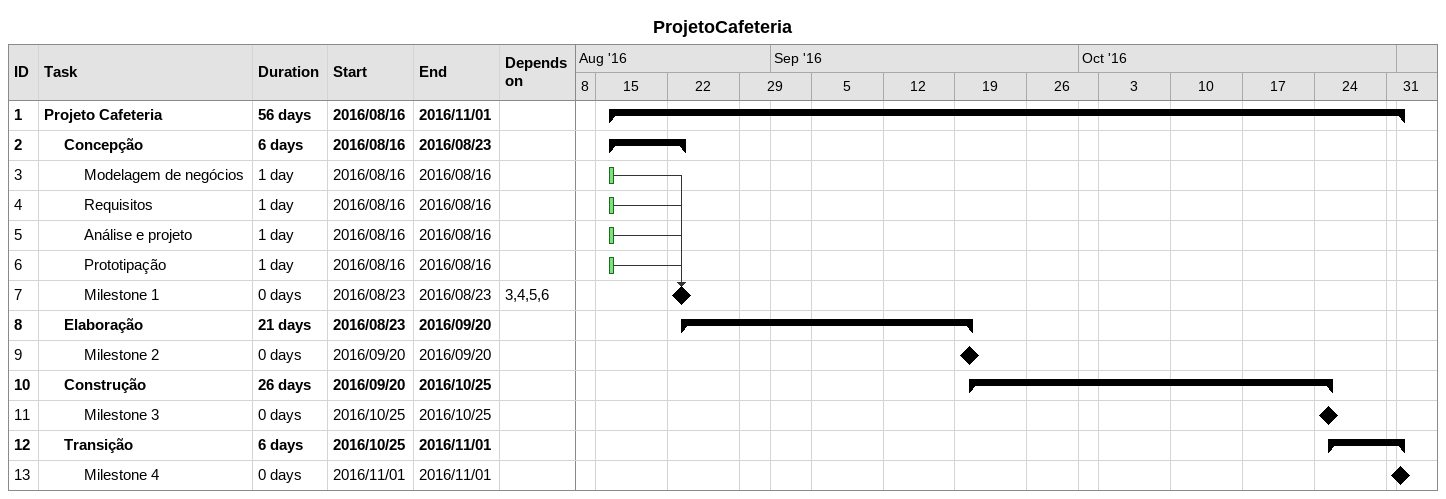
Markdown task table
ProjetoCafeteria

| ID | Level | Task | Duration | Start | Finish | Predecessors |
|---|---|---|---|---|---|---|
| 1 | 1 | **Projeto Cafeteria** | 56d | 2016-08-16 | 2016-11-01 |  |
| 2 | 2 | **Concepção** | 6d | 2016-08-16 | 2016-08-23 |  |
| 3 | 3 | Modelagem de negócios | 1d | 2016-08-16 | 2016-08-16 |  |
| 4 | 3 | Requisitos | 1d | 2016-08-16 | 2016-08-16 |  |
| 5 | 3 | Análise e projeto | 1d | 2016-08-16 | 2016-08-16 |  |
| 6 | 3 | Prototipação | 1d | 2016-08-16 | 2016-08-16 |  |
| 7 | 3 | Milestone 1 | 0d | 2016-08-23 | 2016-08-23 | 3, 4, 5, 6 |
| 8 | 2 | **Elaboração** | 21d | 2016-08-23 | 2016-09-20 |  |
| 9 | 3 | Milestone 2 | 0d | 2016-09-20 | 2016-09-20 |  |
| 10 | 2 | **Construção** | 26d | 2016-09-20 | 2016-10-25 |  |
| 11 | 3 | Milestone 3 | 0d | 2016-10-25 | 2016-10-25 |  |
| 12 | 2 | **Transição** | 6d | 2016-10-25 | 2016-11-01 |  |
| 13 | 3 | Milestone 4 | 0d | 2016-11-01 | 2016-11-01 |  |
